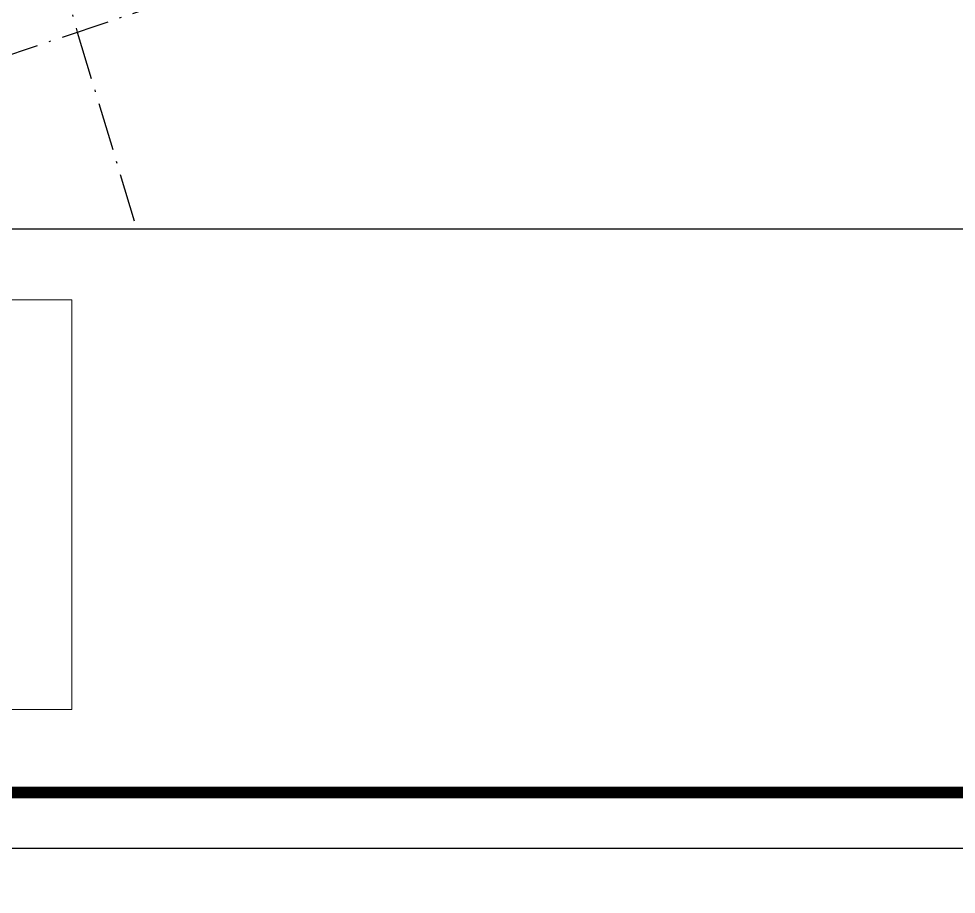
# Model space of a CAD drawing. Header units: metres. Extents: x 568006 to 1139366, y 2064802 to 4131555.
# Drawn here: x 569723.5 to 569898.5, y 2065569.7 to 2065733.1 of the extents above; entities that cross this region are included whole.
import ezdxf
from ezdxf.enums import TextEntityAlignment as Align
from ezdxf.xclip import XClip

# ---------------------------------------------------------------- set-up
doc = ezdxf.new("R2010")
doc.units = ezdxf.units.M
doc.header["$XCLIPFRAME"] = 0
doc.linetypes.add('ACAD_ISO10W100', pattern=[18.5, 12, -3, 0.5, -3])
doc.linetypes.add('CENTER', pattern=[2, 1.25, -0.25, 0.25, -0.25])
doc.layers.get('DEFPOINTS').update_dxf_attribs({"color": 152, "linetype": 'CONTINUOUS'})
for name, color, linetype, lineweight in [('A-KY HIEU', 34, 'CONTINUOUS', 20), ('boDnv', 54, 'CONTINUOUS', 25), ('E- RANH GIOI', 1, 'CENTER', 13), ('hung-demlonha', 7, 'CONTINUOUS', 15), ('kata_net khung', 3, 'CONTINUOUS', 20)]:
    doc.layers.add(name, color=color, linetype=linetype, lineweight=lineweight)
doc.layers.add('ghi_chu', color=7, linetype='CONTINUOUS')
doc.layers.add('TimDg', color=222, linetype='CONTINUOUS')
doc.styles.add('QH1', font='arialbd.ttf', dxfattribs={"width": 0.8})

# ---------------------------------------------------------------- blocks, each defined once
blk = doc.blocks.new('A$C33BC4D2A')
at = {"layer": 'A-KY HIEU', "color": 0, "const_width": 1.022}
blk.add_lwpolyline([(14.345, -292.097), (14.345, -4.903), (414.985, -4.903), (414.985, -292.097)], close=True, dxfattribs=at)
at = {"layer": 'DEFPOINTS', "color": 125}
blk.add_lwpolyline([(0, -297), (420, -297), (420, 0), (0, 0)], close=True, dxfattribs=at)
blk = doc.blocks.new('tmbc_khub')
at = {"layer": 'TimDg', "linetype": 'ACAD_ISO10W100', "ltscale": 0.75}
for points in [[(-301.603, 437.912), (-187.72, 36.731)], [(-187.72, 36.731), (-139.171, -124.133)]]:
    blk.add_lwpolyline(points, dxfattribs=at)
blk.add_lwpolyline([(507.546, 381.621), (291.324, 260.971), (120.566, 161.757, -0.0506838), (-63.655, 78.367), (-512.602, -72.298), (-676.954, -124.133)], format="xyb", dxfattribs=at)
at = {"layer": 'hung-demlonha', "color": 7, "ltscale": 5, "style": 'QH1', "width": 0.65}
for tag, p in [('BT04', (-109.598, 191.643)), ('BT06', (-305.798, 171.199)), ('BT05', (-282.572, 137.244))]:
    blk.add_attdef(tag, text='', height=3.96, rotation=0, dxfattribs=at).set_placement(p, align=Align.CENTER)

msp = doc.modelspace()

# ---------------------------------------------------------------- linework, layer by layer
at = {"layer": 'boDnv'}
msp.add_lwpolyline([(569530.2, 2066171.65), (569922.19, 2066171.65), (569922.19, 2065693.82), (569530.2, 2065693.82)], close=True, dxfattribs=at)
at = {"layer": 'kata_net khung', "extrusion": (-2.4685e-06, 4.62064e-06, 1), "elevation": 8.14}
msp.add_lwpolyline([(569530.17, 2065680.63), (569733.43, 2065680.63), (569733.43, 2065604.16), (569530.17, 2065604.16)], close=True, dxfattribs=at)

# ---------------------------------------------------------------- block references
at = {"layer": 'E- RANH GIOI', "extrusion": (-2.4685e-06, 4.62064e-06, 1), "xscale": 2.114336868039268, "yscale": 2.114336868039268, "zscale": 2.114336868039268}
msp.add_blockref('A$C33BC4D2A', (569313.5, 2066206.27, 8.14), dxfattribs=at)

# ---------------------------------------------------------------- next in the draw order: block references
at = {"layer": 'ghi_chu'}
ref = msp.add_blockref('tmbc_khub', (569922.19, 2065693.82), dxfattribs=at)
XClip(ref).set_block_clipping_path([(-391.9901366149, 0), (0, 477.830198009)])

doc.saveas('drawing.dxf')
